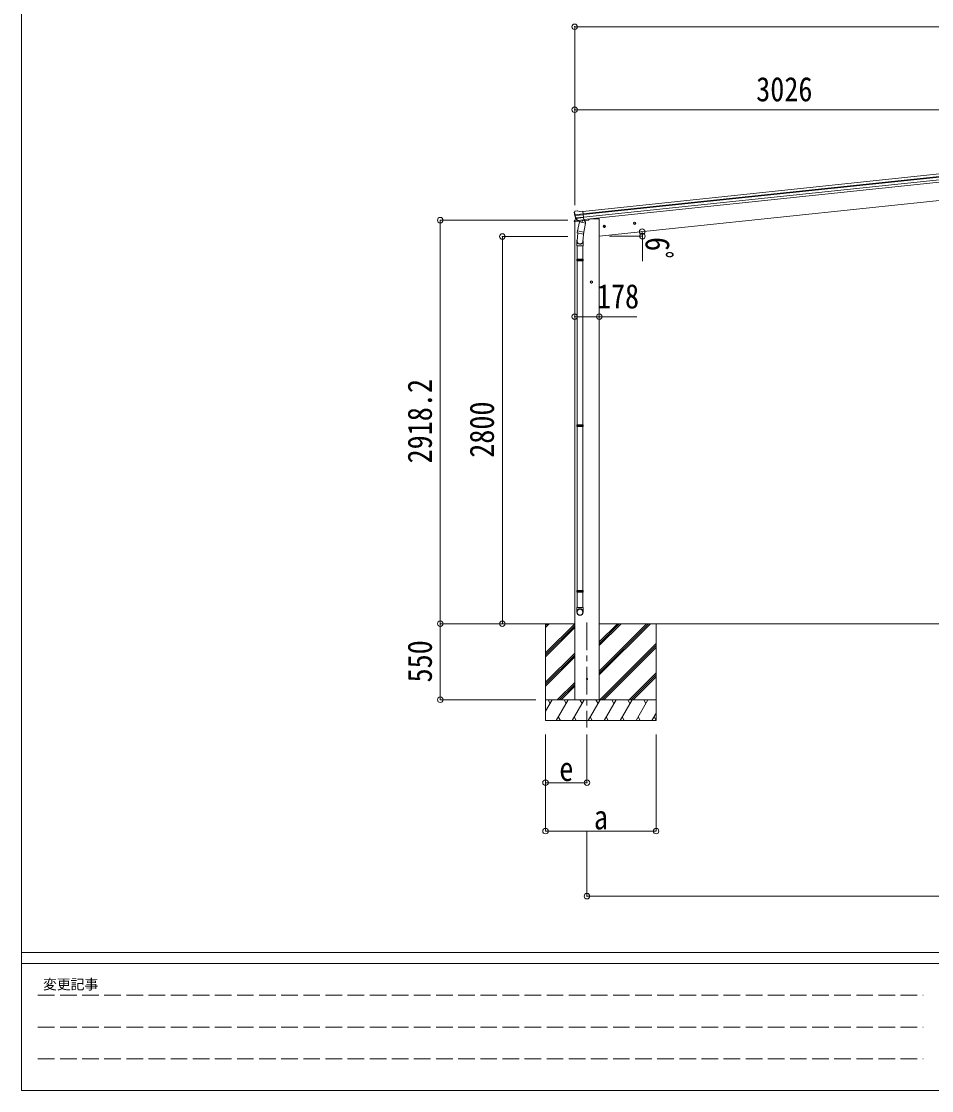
# Model space of a CAD drawing. Units: millimetres at full size, sheet at 1:40. Extents: x -11243 to 11243, y -7760 to 7760.
# Drawn here: x -11243 to -4658, y -7760 to -27 of the extents above; entities that cross this region are included whole.
import ezdxf
from ezdxf.enums import TextEntityAlignment as Align

# ---------------------------------------------------------------- set-up
doc = ezdxf.new("R2010")
doc.units = ezdxf.units.MM
doc.header["$LTSCALE"] = 40
doc.header["$PDMODE"] = 32
doc.header["$PDSIZE"] = 40
doc.linetypes.add('CHAIN1', pattern=[8, 5, -1, 1, -1])
doc.linetypes.add('DASHED3', pattern=[4, 3, -1])
for name, color, linetype, lineweight in [('0-0_0', 7, 'Continuous', 9), ('0-1_本体', 5, 'CHAIN1', 9), ('0-3_ELV2', 4, 'Continuous', 9), ('0-6_OTH_LINE', 6, 'Continuous', 9), ('0-9_OUTLINE', 7, 'Continuous', 9), ('F-0_240', 7, 'Continuous', 9)]:
    doc.layers.add(name, color=color, linetype=linetype, lineweight=lineweight)
doc.styles.add('ＭＳ ゴシック', font='')
doc.styles.get('ＭＳ ゴシック').set_extended_font_data('MS Gothic')

msp = doc.modelspace()

# ---------------------------------------------------------------- linework, layer by layer
at = {"layer": '0-0_0'}
for p, q in [((-7691.54, -4383.12), (-7240.4, -4383.12)), ((-7451.4, -4383.12), (-7451.4, -5083.12)), ((-7451.4, -4410.5), (-7424.02, -4383.12)), ((-7451.4, -4396.36), (-7438.16, -4383.12)), ((-7451.4, -4594.34), (-7240.4, -4383.35)), ((-7451.4, -4608.49), (-7240.4, -4397.49)), ((-7062.4, -4754.13), (-6691.39, -4383.12)), ((-7062.4, -4725.84), (-6719.67, -4383.12)), ((-7062.4, -4739.99), (-6705.53, -4383.12)), ((-7062.4, -4542), (-6903.52, -4383.12)), ((-7062.4, -4527.86), (-6917.66, -4383.12)), ((-7062.4, -4513.71), (-6931.8, -4383.12)), ((-7062.4, -4383.12), (-605.94, -4383.12)), ((-6651.4, -4383.12), (-6651.4, -5083.12)), ((-7451.4, -4622.63), (-7240.4, -4411.63)), ((-7057.54, -4933.12), (-6651.4, -4526.98)), ((-7043.4, -4933.12), (-6651.4, -4541.12)), ((-7029.26, -4933.12), (-6651.4, -4555.26)), ((-7451.4, -4806.48), (-7240.4, -4595.48)), ((-7451.4, -4820.62), (-7240.4, -4609.62)), ((-7451.4, -4834.76), (-7240.4, -4623.76)), ((-6845.41, -4933.12), (-6651.4, -4739.11)), ((-6831.27, -4933.12), (-6651.4, -4753.25)), ((-6817.12, -4933.12), (-6651.4, -4767.39)), ((-7365.91, -4933.12), (-7240.4, -4807.61)), ((-7351.77, -4933.12), (-7240.4, -4821.75)), ((-7337.62, -4933.12), (-7240.4, -4835.89)), ((-6651.4, -4933.12), (-7451.4, -4933.12)), ((-7451.4, -5016.95), (-7403, -4933.12)), ((-7418, -4959.1), (-7433, -4933.12)), ((-7374.13, -5083.12), (-7287.53, -4933.12)), ((-7302.53, -4959.1), (-7317.53, -4933.12)), ((-7258.66, -5083.12), (-7172.06, -4933.12)), ((-7187.06, -4959.1), (-7202.06, -4933.12)), ((-7143.19, -5083.12), (-7056.59, -4933.12)), ((-7071.59, -4959.1), (-7086.59, -4933.12)), ((-7027.72, -5083.12), (-6941.12, -4933.12)), ((-6956.12, -4959.1), (-6971.12, -4933.12)), ((-6912.25, -5083.12), (-6825.65, -4933.12)), ((-6855.65, -4933.12), (-6840.65, -4959.1)), ((-6796.78, -5083.12), (-6710.18, -4933.12)), ((-6725.18, -4959.1), (-6740.18, -4933.12)), ((-7451.4, -5083.12), (-6651.4, -5083.12)), ((-7359.14, -5057.14), (-7344.14, -5083.12)), ((-7243.66, -5057.14), (-7228.66, -5083.12)), ((-7128.19, -5057.14), (-7113.2, -5083.12)), ((-7012.73, -5057.14), (-6997.73, -5083.12)), ((-6897.26, -5057.14), (-6882.26, -5083.12)), ((-6781.78, -5057.14), (-6766.79, -5083.12)), ((-6681.31, -5083.12), (-6651.4, -5031.31)), ((-6666.31, -5057.14), (-6651.4, -5082.97))]:
    msp.add_line(p, q, dxfattribs=at)
at = {"layer": '0-1_本体'}
msp.add_line((-7151.4, -4374.13), (-7151.4, -5133.34), dxfattribs=at)
at = {"layer": '0-3_ELV2'}
for p, q in [((-7180.49, -1401.11), (-4276.33, -1095.87)), ((-7178.51, -1420.01), (-4274.35, -1114.77)), ((-7178.08, -1424.19), (-4273.91, -1118.95)), ((-7175.98, -1444.05), (-4271.82, -1138.81)), ((-4270.06, -1155.54), (-7174.22, -1460.78)), ((-4249.49, -1285.1), (-7062.4, -1580.75)), ((-7242.65, -1468.28), (-7243.55, -1475.11)), ((-7242.94, -1409.69), (-7243.02, -1407.81)), ((-7241.65, -1404.92), (-7242.35, -1405.78)), ((-7238.15, -1400.6), (-7241.65, -1404.92)), ((-7223.14, -1463.91), (-7239.99, -1465.68)), ((-7178.54, -1419.65), (-7238.28, -1425.93)), ((-7238.15, -1400.6), (-7238.15, -1400.6)), ((-7237.53, -1431.77), (-7177.93, -1425.51)), ((-7234.8, -1398.78), (-7234.79, -1398.77)), ((-7220.02, -1467.33), (-7233.72, -1451.57)), ((-7233.23, -1447.99), (-7176.2, -1441.99)), ((-7219.08, -1466.69), (-7232.13, -1450.76)), ((-7230.9, -1452.26), (-7175.73, -1446.46)), ((-7209.72, -1467.44), (-7217.41, -1468.25)), ((-7217.32, -1468.01), (-7173.94, -1463.45)), ((-7216.57, -1468.25), (-7215, -1468.09)), ((-7215, -1468.09), (-7177.46, -1464.14)), ((-7209.45, -1467.5), (-7209.72, -1467.44)), ((-7184.12, -1464.84), (-7209.45, -1467.5)), ((-7207.22, -1401.91), (-7180.7, -1399.12)), ((-7183.86, -1464.72), (-7184.12, -1464.84)), ((-7173.92, -1463.68), (-7183.86, -1464.72)), ((-7173.92, -1463.68), (-7180.7, -1399.12)), ((-7177.46, -1464.14), (-7175.9, -1463.98)), ((-7169.8, -1467.36), (-7140.53, -1464.28)), ((-7135.67, -1456.73), (-7136.1, -1459.96)), ((-7104.9, -1454.12), (-7135.76, -1457.36)), ((-7062.4, -1454.12), (-7104.9, -1454.12)), ((-7062.4, -4933.12), (-7062.4, -1454.12)), ((-7243.55, -1475.11), (-7209.82, -1471.56)), ((-7240.4, -4933.12), (-7240.4, -1474.78)), ((-7026.47, -1502.06), (-7032.54, -1506.47)), ((-7019.61, -1505.11), (-7026.47, -1502.06)), ((-7024.9, -1516.99), (-7018.83, -1512.58)), ((-7018.83, -1512.58), (-7019.61, -1505.11)), ((-6807.67, -1479.06), (-6813.75, -1483.48)), ((-6800.82, -1482.12), (-6807.67, -1479.06)), ((-6806.11, -1493.99), (-6800.03, -1489.58)), ((-6800.03, -1489.58), (-6800.82, -1482.12)), ((-7118.9, -1905.16), (-7125.4, -1908.92)), ((-7125.4, -1908.92), (-7125.4, -1916.42)), ((-7125.4, -1916.42), (-7118.9, -1920.17)), ((-7112.4, -1908.92), (-7118.9, -1905.16))]:
    msp.add_line(p, q, dxfattribs=at)
at = {"layer": '0-3_ELV2', "color": 6}
for q in [(-7151.75, -5883.12), (-1260.85, -6353.97)]:
    msp.add_line((-7151.75, -6353.97), q, dxfattribs=at)
at = {"layer": '0-3_ELV2'}
for points in [[(-7221.31, -1397.36), (-7221.31, -1397.36), (-7234.79, -1398.77)], [(-7207.22, -1401.91), (-7220.02, -1397.5), (-7220.02, -1397.5)], [(-7032.54, -1506.47), (-7031.76, -1513.94), (-7024.9, -1516.99)], [(-6813.75, -1483.48), (-6812.96, -1490.94), (-6806.11, -1493.99)], [(-7118.9, -1920.17), (-7112.4, -1916.42), (-7112.4, -1908.92)]]:
    msp.add_lwpolyline(points, dxfattribs=at)
for centre, radius in [((-7025.69, -1509.52), 8.5), ((-7025.69, -1509.52), 7.7), ((-7025.69, -1509.52), 6.5), ((-6806.89, -1486.53), 8.5), ((-6806.89, -1486.53), 7.7), ((-6806.89, -1486.53), 6.5), ((-7118.9, -1912.67), 8.5), ((-7118.9, -1912.67), 7.7), ((-7118.9, -1912.67), 6.5), ((-7151.4, -4783.12), 4.5)]:
    msp.add_circle(centre, radius, dxfattribs=at)
for centre, radius, start, end in [((-7042.05, -1388.57), 202, 186, 197.86084), ((-7239.67, -1468.67), 3, 96, 172.5), ((-7049.11, -1390.62), 192.44, 185.42422, 190.5729), ((-7283, -1433.28), 45.32, 6.35482, 9.32878), ((-7234.27, -1403.75), 5, 96.04426, 140.95574), ((-7240.31, -1432.14), 2.74, 7.56588, 12.97849), ((-7237.44, -1433.12), 1.35, 94.08073, 96.8395), ((-7042.05, -1388.57), 200.2, 192.46117, 197.79991), ((-7231.45, -1449.61), 3, 197.86084, 221), ((-7229.81, -1448.86), 3, 197.79991, 219.30889), ((-7221, -1400.34), 3, 71.02369, 95.97631), ((-7217.76, -1465.37), 2.99, 220.99261, 266.7283), ((-7216.62, -1467.75), 0.5, 240.73754, 276), ((-7175.95, -1463.48), 0.5, 276, 311.26246), ((-7141.06, -1459.31), 5, 276, 352.5)]:
    msp.add_arc(centre, radius, start, end, dxfattribs=at)
for centre, major_axis, ratio, start_param, end_param in [((-7039.74, -1410.52), (-20.92, 199.05), 0.994373, 4.7113789, 4.7277536), ((-7240.02, -1407.67), (1.9, 2.34), 0.995767, 1.5707963, 2.2972137), ((-7236.47, -1403.29), (-5.48, -2.51), 0.24881, 5.8190815, 5.8226003), ((-7240.81, -1408.83), (-0.38, 5.97), 0.020485, 4.7140547, 5.6117533), ((-7039.74, -1410.52), (-20.92, 199.05), 0.994373, 1.5554317, 1.5718064), ((-7220.06, -1465.29), (-1.71, 2.84), 0.040856, 4.1415604, 4.1696818), ((-7217.63, -1465.03), (-0.51, 2.96), 0.642905, 2.0792573, 3.037247), ((-7217.67, -1465.14), (-3.02, -2.79), 0.650902, 0.9542299, 1.0270405), ((-7217.72, -1465.26), (-1.1, -2.8), 0.997631, 0.3902369, 0.4789948)]:
    msp.add_ellipse(centre, major_axis=major_axis, ratio=ratio, start_param=start_param, end_param=end_param, dxfattribs=at)
at = {"layer": '0-3_ELV2', "color": 6}
msp.add_point((-7151.75, -6353.97), dxfattribs=at)
at = {"layer": '0-6_OTH_LINE'}
for p, q in [((-1172.2, -66.06), (-7240.4, -66.06)), ((-7240.4, -66.06), (-7240.4, -1357.14)), ((-7240.4, -666.06), (-4214.3, -666.06)), ((-8212.65, -4383.12), (-8212.65, -1464.92)), ((-8212.65, -1464.92), (-7290.9, -1464.92)), ((-7763.65, -4383.12), (-7763.65, -1583.12)), ((-7763.65, -1583.12), (-7290.9, -1583.12)), ((-7062.4, -2162.67), (-7240.4, -2162.67)), ((-8212.65, -4383.12), (-7522.26, -4383.12)), ((-8212.65, -4933.12), (-8212.65, -4383.12)), ((-7763.65, -4383.12), (-7522.26, -4383.12)), ((-8212.65, -4933.12), (-7522.26, -4933.12)), ((-7451.4, -5533.12), (-7451.4, -5184.12)), ((-7451.4, -5883.12), (-7451.4, -5184.12)), ((-7151.4, -5533.12), (-7151.4, -5184.12)), ((-6651.4, -5883.12), (-6651.4, -5184.12)), ((-7451.4, -5533.12), (-7151.4, -5533.12)), ((-7451.4, -5883.12), (-6651.4, -5883.12))]:
    msp.add_line(p, q, dxfattribs=at)
at = {"layer": '0-6_OTH_LINE', "lineweight": 18}
for p, q in [((-6750.25, -1580.75), (-6988.04, -1580.75)), ((-6750.25, -1580.75), (-6750.25, -1762.25)), ((-7062.4, -2162.67), (-6790.35, -2162.67))]:
    msp.add_line(p, q, dxfattribs=at)
at = {"layer": '0-6_OTH_LINE'}
msp.add_arc((-6988.04, -1580.75), 237.79, 0, 7.8733, dxfattribs=at)
for p in [(-7240.4, -66.06), (-7240.4, -666.06), (-8212.65, -1464.92), (-6752.49, -1548.18), (-7763.65, -1583.12), (-6750.25, -1580.75), (-7240.4, -2162.67), (-7062.4, -2162.67), (-8212.65, -4383.12), (-7763.65, -4383.12), (-8212.65, -4933.12), (-7451.4, -5533.12), (-7151.4, -5533.12), (-7451.4, -5883.12), (-6651.4, -5883.12)]:
    msp.add_point(p, dxfattribs=at)
at = {"layer": '0-9_OUTLINE'}
for p, q in [((-7216.57, -1468.25), (-7175.9, -1463.98)), ((-7213.21, -1468.55), (-7213.36, -1469.28)), ((-7183.6, -1465.17), (-7186.52, -1479.52)), ((-7174.08, -1462.09), (-7173.16, -1462.28)), ((-7173.16, -1462.28), (-7161.96, -1479.2)), ((-7222.42, -1554.52), (-7219.93, -1542.27)), ((-7206.58, -1476.61), (-7219.94, -1542.27)), ((-7175.06, -1551.4), (-7219.94, -1542.27)), ((-7212.75, -1470.41), (-7187.99, -1480.16)), ((-7161.7, -1485.74), (-7206.58, -1476.61)), ((-7204.41, -1473.69), (-7205.07, -1476.92)), ((-7175.06, -1551.4), (-7161.7, -1485.74)), ((-7161.96, -1479.2), (-7163.22, -1485.44)), ((-7225.24, -1650.44), (-7225.24, -1616.09)), ((-7217.53, -1557.56), (-7223.09, -1613.28)), ((-7222.21, -1555.91), (-7222.21, -1555.91)), ((-7220.87, -1556.88), (-7179.91, -1565.21)), ((-7174.63, -1549.26), (-7181.28, -1617.01)), ((-7179.24, -1615.78), (-7179.24, -1650.44)), ((-7175.07, -1551.4), (-7177.61, -1563.87)), ((-7179.24, -1650.44), (-7225.24, -1650.44)), ((-7223.24, -1650.44), (-7223.24, -1747.18)), ((-7181.24, -1650.44), (-7181.24, -1747.18)), ((-7225.24, -1749.18), (-7224.24, -1747.18)), ((-7179.24, -1749.18), (-7225.24, -1749.18)), ((-7179.24, -1757.18), (-7225.24, -1757.18)), ((-7180.24, -1747.18), (-7224.24, -1747.18)), ((-7180.24, -1759.18), (-7224.24, -1759.18)), ((-7223.24, -1759.18), (-7223.24, -2945.37)), ((-7181.24, -1759.18), (-7181.24, -2945.37)), ((-7179.24, -1749.18), (-7180.24, -1747.18)), ((-7179.24, -1757.18), (-7180.24, -1759.18)), ((-7179.24, -1749.18), (-7179.24, -1757.18)), ((-7225.24, -2947.37), (-7224.24, -2945.37)), ((-7179.24, -2947.37), (-7225.24, -2947.37)), ((-7179.24, -2955.37), (-7225.24, -2955.37)), ((-7180.24, -2945.37), (-7224.24, -2945.37)), ((-7180.24, -2957.37), (-7224.24, -2957.37)), ((-7223.24, -2957.37), (-7223.24, -4143.56)), ((-7181.24, -2957.37), (-7181.24, -4143.56)), ((-7179.24, -2947.37), (-7180.24, -2945.37)), ((-7179.24, -2955.37), (-7180.24, -2957.37)), ((-7179.24, -2947.37), (-7179.24, -2955.37)), ((-7225.24, -4145.56), (-7224.24, -4143.56)), ((-7179.24, -4145.56), (-7225.24, -4145.56)), ((-7179.24, -4153.56), (-7225.24, -4153.56)), ((-7180.24, -4143.56), (-7224.24, -4143.56)), ((-7180.24, -4155.56), (-7224.24, -4155.56)), ((-7223.24, -4155.56), (-7223.24, -4265.56)), ((-7181.24, -4155.56), (-7181.24, -4265.56)), ((-7179.24, -4145.56), (-7180.24, -4143.56)), ((-7179.24, -4153.56), (-7180.24, -4155.56)), ((-7179.24, -4145.56), (-7179.24, -4153.56)), ((-7225.24, -4299.7), (-7225.24, -4265.56)), ((-7179.24, -4265.56), (-7225.24, -4265.56)), ((-7179.24, -4299.7), (-7179.24, -4265.56))]:
    msp.add_line(p, q, dxfattribs=at)
for points in [[(-7225.24, -1749.18), (-7225.24, -1757.18), (-7224.24, -1759.18)], [(-7225.24, -2947.37), (-7225.24, -2955.37), (-7224.24, -2957.37)], [(-7225.24, -4145.56), (-7225.24, -4153.56), (-7224.24, -4155.56)]]:
    msp.add_lwpolyline(points, dxfattribs=at)
for centre, radius, start, end in [((-7216.62, -1467.75), 0.5, 240.73754, 276), ((-7213.7, -1468.45), 0.5, 348.5, 96), ((-7183.02, -1465.33), 0.604, 93.09842, 164.70595), ((-7175.95, -1463.48), 0.5, 276, 311.26246), ((-7212.38, -1469.48), 1, 168.5, 248.5), ((-7187.52, -1479.24), 1.03, 242.53897, 344.46569), ((-7195.24, -1616.09), 30, 177.45142, 180), ((-7220.52, -1554.94), 1.95, 167.54017, 209.97766), ((-7220.47, -1554.92), 2, 209.90962, 258.5), ((-7179.51, -1563.25), 2, 258.5, 341.96843)]:
    msp.add_arc(centre, radius, start, end, dxfattribs=at)
for centre, major_axis, ratio, start_param, end_param in [((-7202.24, -1615.78), (23, 0), 0.996195, 2.621936, 6.6074797), ((-7202.24, -1615.78), (21, 0), 0.996195, 3.0215498, 6.2247991), ((-7202.24, -4297.96), (-23, 0), 0.996195, 3.1415927, 6.2831853), ((-7202.24, -4299.7), (-23, 0), 0.996195, 3.1415927, 6.2831853), ((-7202.24, -4299.7), (0, -23.43), 0.981806, 4.712389, 7.8539816)]:
    msp.add_ellipse(centre, major_axis=major_axis, ratio=ratio, start_param=start_param, end_param=end_param, dxfattribs=at)
msp.add_ellipse((-7202.24, -4299.7), major_axis=(21, 0), ratio=0.996195, dxfattribs=at)
at = {"layer": 'F-0_240', "color": 5}
for p, q in [((-11242.74, 7760), (-11242.74, -7760)), ((-11242.74, -6760), (10677.26, -6760)), ((-11242.74, -6840), (7121.58, -6840)), ((-11242.74, -7760), (10677.26, -7760))]:
    msp.add_line(p, q, dxfattribs=at)
at = {"layer": 'F-0_240', "color": 4, "linetype": 'DASHED3'}
for p, q in [((-11122.75, -7070), (-4718.42, -7070)), ((-11122.75, -7300), (-4718.42, -7300)), ((-11122.75, -7530), (-4718.42, -7530))]:
    msp.add_line(p, q, dxfattribs=at)

# ---------------------------------------------------------------- texts
at = {"layer": '0-6_OTH_LINE', "color": 7, "style": 'ＭＳ ゴシック', "width": 0.85}
for s, p in [('3026', (-5927.35, -658.06)), ('178', (-7079.73, -2155.9)), ('e', (-7351.4, -5573.12)), ('a', (-7101.4, -5923.12))]:
    msp.add_text(s, height=176, dxfattribs=at).set_placement(p, align=Align.BOTTOM_LEFT)
for s, rotation, p in [('6ﾟ', 270, (-6780.7, -1587.28)), ('2918.2', 90, (-8220.65, -3224.02)), ('2800', 90, (-7771.65, -3183.12)), ('550', 90, (-8220.65, -4808.12))]:
    msp.add_text(s, height=176, rotation=rotation, dxfattribs=at).set_placement(p, align=Align.BOTTOM_LEFT)
at = {"layer": 'F-0_240', "style": 'ＭＳ ゴシック'}
msp.add_text('変更記事', height=73.31, dxfattribs=at).set_placement((-11086.44, -7050), align=Align.BOTTOM_LEFT)

doc.saveas('drawing.dxf')
